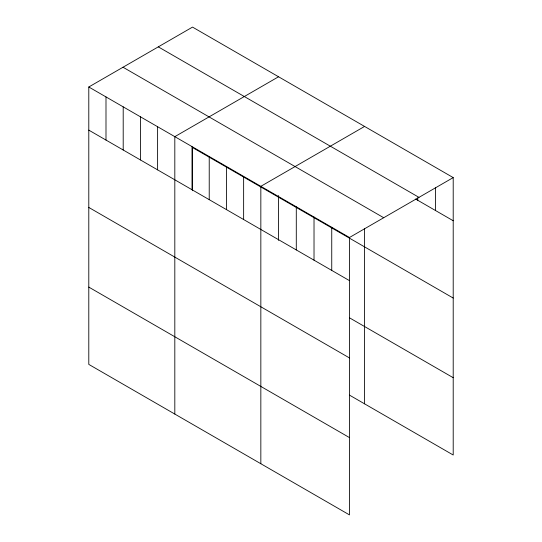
<?xml version="1.0" encoding="UTF-8"?>
<svg xmlns="http://www.w3.org/2000/svg" width="542" height="542" viewBox="0 0 542 542"><rect width="100%" height="100%" fill="white"/><g stroke="black" fill="none" stroke-linecap="round" stroke-linejoin="round"><path stroke-width="0.81" d="M88.793 86.991L349.475 237.498L349.475 514.9L88.793 364.4L88.793 86.991L192.525 27.1L453.207 177.6L453.207 455.009L349.522 395.145M278.554 76.768L174.815 136.659L174.815 414.061M364.576 126.435L260.837 186.326L260.837 463.728M349.475 237.498L453.207 177.6M158.298 46.863L418.98 197.369M415.633 199.049L453.207 220.75M123.02 67.228L383.702 217.728M453.207 298.053L192.525 147.553L192.525 190.696M88.793 130.134L349.475 280.641M349.522 317.836L453.207 377.699M88.793 207.444L349.475 357.944M88.793 287.091L349.475 437.597M435.483 187.674L435.483 210.513M417.76 197.742L417.76 200.276M364.576 228.399L364.576 403.837M331.745 227.261L331.745 270.404M314.021 217.03L314.021 260.174M296.291 206.793L296.291 249.937M278.554 195.533L278.554 240.357M243.636 176.394L243.636 219.537M226.427 166.462L226.427 209.605M209.226 156.523L209.226 199.666M192.017 146.591L192.017 189.734M157.607 126.726L157.607 169.87M140.405 116.794L140.405 159.937M123.203 106.862L123.203 150.005M105.995 96.923L105.995 140.073"/></g></svg>
